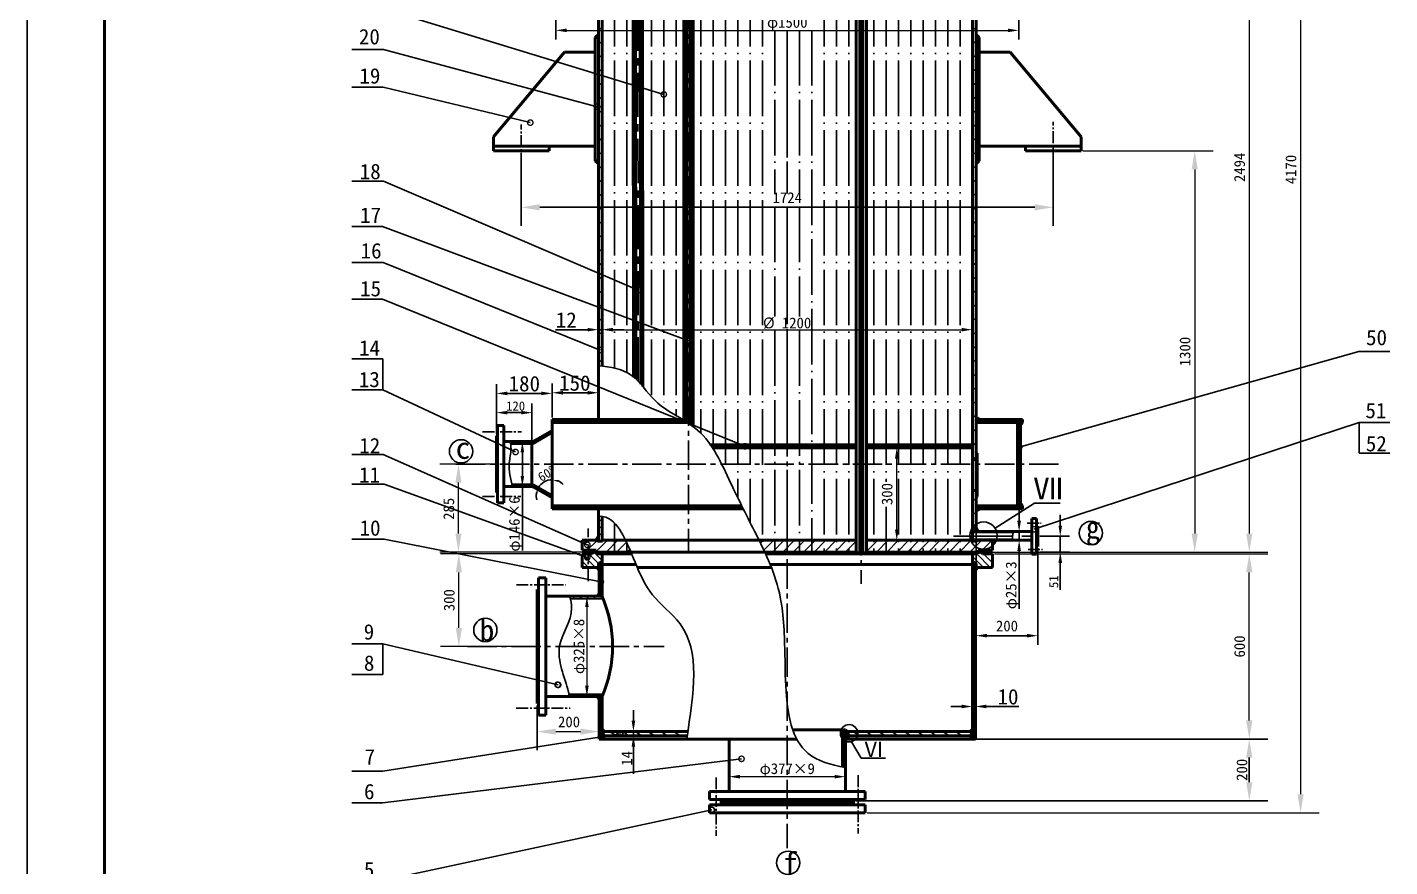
# Model space of a CAD drawing. Header units: millimetres. Extents: x 979 to 2168, y 348 to 1189.
# Drawn here: x 978.7 to 1420.2, y 667.6 to 939.7 of the extents above; entities that cross this region are included whole.
import ezdxf

# ---------------------------------------------------------------- set-up
doc = ezdxf.new("R2010")
doc.units = ezdxf.units.MM
doc.linetypes.add('ACAD_ISO04W100', pattern=[30, 24, -3, 0, -3])
doc.linetypes.add('CENTER2', pattern=[28.575, 19.05, -3.175, 3.175, -3.175])
for name, color, linetype in [('列管', 9, 'ACAD_ISO04W100'), ('剖面线', 4, 'Continuous'), ('引线', 6, 'Continuous'), ('标注线', 3, 'Continuous'), ('样条线', 6, 'Continuous'), ('点画线', 1, 'CENTER2')]:
    doc.layers.add(name, color=color, linetype=linetype)
for name, color, linetype, lineweight in [('实线', 4, 'Continuous', 35), ('焊接', 2, 'Continuous', 25), ('粗实线', 5, 'Continuous', 50), ('细实线', 7, 'Continuous', 25), ('螺栓', 7, 'Continuous', 30)]:
    doc.layers.add(name, color=color, linetype=linetype, lineweight=lineweight)
doc.styles.get("Standard").update_dxf_attribs({"font": 'SIMFANG.TTF', "height": 5})
doc.dimstyles.new('小尺寸标注', dxfattribs={"dimtxt": 3, "dimasz": 3.5, "dimexe": 3, "dimexo": 0.625, "dimtad": 1, "dimtxsty": 'Standard', "dimcen": 2.5, "dimadec": 0, "dimazin": 0, "dimtfac": 1, "dimtmove": 0, "dimatfit": 3, "dimfxl": 0, "dimarcsym": 0})
pattern_1 = [(45, (1057.5032, -260.4723), (-1.122532, 1.122532), [])]
pattern_2 = [(135, (1057.5032, -260.4723), (-1.122532, -1.122532), [])]
pattern_3 = [(135, (1057.5032, -260.4723), (-2.245064, -2.245064), [])]
pattern_4 = [(45, (1057.5032, -260.4723), (-1.3470384, 1.3470384), [])]
pattern_5 = [(45, (1057.5032, -260.4723), (-1.683798, 1.683798), [])]
pattern_6 = [(145, (996.5032, -258.954), (-1.365829, -1.950606), [])]
pattern_7 = [(135, (996.5032, -258.954), (-1.122532, -1.122532), [])]
pattern_8 = [(45, (996.5032, -258.954), (-1.683798, 1.683798), [])]
pattern_9 = [(45, (996.5032, -258.95406), (-0.112253202, 0.112253202), []), (135, (996.5032, -258.95406), (-0.112253202, -0.112253202), [])]

# ---------------------------------------------------------------- blocks, each defined once
blk = doc.blocks.new('_DotSmall')
at = {"color": 0, "linetype": 'ByBlock', "const_width": 0.5}
blk.add_lwpolyline([(-0.0625, 0, 1), (0.0625, 0, 1)], format="xyb", close=True, dxfattribs=at)
blk = doc.blocks.new('*D9')
at = {"layer": 'Defpoints', "color": 0}
for p in [(1163.8, 841.69), (1163.8, 829.97), (1165, 829.86)]:
    blk.add_point(p, dxfattribs=at)
at = {"layer": '标注线', "color": 0, "lineweight": -2}
for p, q in [((1163.8, 830.59), (1163.8, 844.69)), ((1165, 830.49), (1165, 844.69)), ((1160.3, 841.69), (1149.96, 841.69)), ((1165, 841.69), (1163.8, 841.69)), ((1168.5, 841.69), (1172, 841.69))]:
    blk.add_line(p, q, dxfattribs=at)
at = {"layer": '标注线', "color": 0}
for points in [[(1160.3, 842.28), (1160.3, 841.11), (1163.8, 841.69)], [(1168.5, 842.28), (1168.5, 841.11), (1165, 841.69)]]:
    blk.add_solid(points, dxfattribs=at)
at = {"layer": '标注线', "color": 0, "insert": (1153.38, 844.82), "char_height": 5, "attachment_point": 5}
blk.add_mtext('12', dxfattribs=at)
blk = doc.blocks.new('*D10')
at = {"layer": 'Defpoints', "color": 0}
for p in [(1286, 719.55), (1285, 709.02), (1286, 709.02)]:
    blk.add_point(p, dxfattribs=at)
at = {"layer": '标注线', "color": 0, "lineweight": -2}
for p, q in [((1285, 709.64), (1285, 722.55)), ((1286, 709.64), (1286, 722.55)), ((1281.5, 719.55), (1278, 719.55)), ((1285, 719.55), (1286, 719.55)), ((1289.5, 719.55), (1300.06, 719.55))]:
    blk.add_line(p, q, dxfattribs=at)
at = {"layer": '标注线', "color": 0}
for points in [[(1281.5, 720.14), (1281.5, 718.97), (1285, 719.55)], [(1289.5, 720.14), (1289.5, 718.97), (1286, 719.55)]]:
    blk.add_solid(points, dxfattribs=at)
at = {"layer": '标注线', "color": 0, "insert": (1296.53, 722.68), "char_height": 5, "attachment_point": 5}
blk.add_mtext('10', dxfattribs=at)
blk = doc.blocks.new('*D11')
at = {"layer": 'Defpoints', "color": 0}
for p in [(1163.8, 821.25), (1148.8, 812.62), (1163.8, 812.62)]:
    blk.add_point(p, dxfattribs=at)
at = {"layer": '标注线', "color": 0, "lineweight": -2}
for p, q in [((1148.8, 813.24), (1148.8, 824.25)), ((1152.3, 821.25), (1160.3, 821.25)), ((1163.8, 813.24), (1163.8, 824.25))]:
    blk.add_line(p, q, dxfattribs=at)
at = {"layer": '标注线', "color": 0}
for points in [[(1152.3, 821.83), (1152.3, 820.66), (1148.8, 821.25)], [(1160.3, 821.83), (1160.3, 820.66), (1163.8, 821.25)]]:
    blk.add_solid(points, dxfattribs=at)
at = {"layer": '标注线', "color": 0, "insert": (1156.17, 824.37), "char_height": 5, "attachment_point": 5}
blk.add_mtext('150', dxfattribs=at)
blk = doc.blocks.new('*D12')
at = {"layer": 'Defpoints', "color": 0}
for p in [(1148.8, 821.04), (1148.8, 812.62), (1130.8, 807.32)]:
    blk.add_point(p, dxfattribs=at)
at = {"layer": '标注线', "color": 0, "lineweight": -2}
for p, q in [((1130.8, 807.94), (1130.8, 824.04)), ((1148.8, 813.24), (1148.8, 824.04)), ((1134.3, 821.04), (1145.3, 821.04))]:
    blk.add_line(p, q, dxfattribs=at)
at = {"layer": '标注线', "color": 0}
for points in [[(1134.3, 821.62), (1134.3, 820.45), (1130.8, 821.04)], [(1145.3, 821.62), (1145.3, 820.45), (1148.8, 821.04)]]:
    blk.add_solid(points, dxfattribs=at)
at = {"layer": '标注线', "color": 0, "insert": (1139.8, 824.16), "char_height": 5, "attachment_point": 5}
blk.add_mtext('180', dxfattribs=at)

msp = doc.modelspace()

# ---------------------------------------------------------------- hatches: boundary and pattern name
at = {"layer": '剖面线', "ltscale": 0.2}
h = msp.add_hatch(dxfattribs=at)
h.set_pattern_fill('ANSI31', color=256, angle=90, style=0)
h.set_pattern_definition(pattern_3)
h.paths.add_polyline_path([(1165.004, 944.465), (1164.804, 944.465), (1164.403, 944.234), (1163.804, 942.715), (1163.804, 901.215), (1165.004, 901.215)])
h = msp.add_hatch(dxfattribs=at)
h.set_pattern_fill('ANSI31', color=256, angle=90, style=0)
h.set_pattern_definition(pattern_3)
h.paths.add_polyline_path([(1286.204, 942.715), (1285.605, 944.234), (1285.204, 944.465), (1285.004, 944.465), (1285.004, 901.215), (1286.204, 901.215)])
h = msp.add_hatch(dxfattribs=at)
h.set_pattern_fill('ANSI31', color=256, angle=90, style=0)
h.set_pattern_definition(pattern_3)
edge = h.paths.add_edge_path()
edge.add_line((1165.004, 901.215), (1163.804, 901.215))
edge.add_line((1163.804, 901.215), (1163.804, 829.968))
edge.add_spline(control_points=[(1163.804, 829.968), (1164.206, 829.937), (1164.607, 829.902), (1165.004, 829.863)], knot_values=[3.442559, 3.442559, 3.442559, 3.442559, 4.5834531, 4.5834531, 4.5834531, 4.5834531], degree=3, periodic=0)
edge.add_line((1165.004, 829.863), (1165.004, 901.215))
h = msp.add_hatch(dxfattribs=at)
h.set_pattern_fill('ANSI31', color=256, angle=90, style=0)
h.set_pattern_definition(pattern_3)
h.paths.add_polyline_path([(1286.204, 901.215), (1285.004, 901.215), (1285.004, 799.615), (1286.204, 799.615)])
h = msp.add_hatch(dxfattribs=at)
h.set_pattern_fill('ANSI31', color=256, scale=0.5, style=0)
h.set_pattern_definition(pattern_1)
h.paths.add_polyline_path([(1301.204, 812.615), (1287.438, 812.615), (1286.404, 811.815), (1286.404, 811.615), (1301.204, 811.615)])
h = msp.add_hatch(dxfattribs=at)
h.set_pattern_fill('ANSI31', color=256, scale=0.5, angle=90, style=0)
h.set_pattern_definition(pattern_2)
h.paths.add_polyline_path([(1300.604, 810.615), (1299.804, 811.415), (1299.604, 811.415), (1299.604, 798.115), (1300.604, 798.115)])
h.paths.add_polyline_path([(1299.604, 784.815), (1299.804, 784.815), (1300.604, 785.615), (1300.604, 798.115), (1299.604, 798.115)])
h = msp.add_hatch(dxfattribs=at)
h.set_pattern_fill('ANSI31', color=256, scale=0.5, angle=90, style=0)
h.set_pattern_definition(pattern_2)
edge = h.paths.add_edge_path()
edge.add_line((1142.06, 805.415), (1135.264, 805.415))
edge.add_spline(control_points=[(1135.264, 805.415), (1135.3, 805.216), (1135.334, 805.016), (1135.363, 804.815)], knot_values=[1.6412381, 1.6412381, 1.6412381, 1.6412381, 2.2474816, 2.2474816, 2.2474816, 2.2474816], degree=3, periodic=0)
edge.add_line((1135.363, 804.815), (1142.291, 804.815))
edge.add_line((1142.291, 804.815), (1142.291, 805.015))
edge.add_line((1142.291, 805.015), (1142.06, 805.415))
h = msp.add_hatch(dxfattribs=at)
h.set_pattern_fill('ANSI31', color=256, scale=0.75, style=0)
h.set_pattern_definition(pattern_5)
edge = h.paths.add_edge_path()
edge.add_line((1225.004, 803.415), (1225.004, 804.415))
edge.add_line((1225.004, 804.415), (1200.098, 804.415))
edge.add_spline(control_points=[(1200.098, 804.415), (1200.327, 804.087), (1200.55, 803.754), (1200.769, 803.415)], knot_values=[49.1773143, 49.1773143, 49.1773143, 49.1773143, 50.3858169, 50.3858169, 50.3858169, 50.3858169], degree=3, periodic=0)
edge.add_line((1200.769, 803.415), (1225.004, 803.415))
h.paths.add_polyline_path([(1247.304, 803.415), (1247.304, 804.415), (1225.004, 804.415), (1225.004, 803.415)])
h = msp.add_hatch(dxfattribs=at)
h.set_pattern_fill('ANSI31', color=256, scale=0.75, style=0)
h.set_pattern_definition(pattern_5)
h.paths.add_polyline_path([(1250.704, 804.415), (1250.704, 803.415), (1284.854, 803.415), (1284.854, 804.415)])
h = msp.add_hatch(dxfattribs=at)
h.set_pattern_fill('ANSI31', color=256, scale=0.5, angle=90, style=0)
h.set_pattern_definition(pattern_2)
edge = h.paths.add_edge_path()
edge.add_line((1142.291, 791.215), (1142.291, 791.415))
edge.add_line((1142.291, 791.415), (1135.879, 791.415))
edge.add_spline(control_points=[(1135.879, 791.415), (1135.934, 791.215), (1135.989, 791.015), (1136.045, 790.815)], knot_values=[15.7874824, 15.7874824, 15.7874824, 15.7874824, 16.3962603, 16.3962603, 16.3962603, 16.3962603], degree=3, periodic=0)
edge.add_line((1136.045, 790.815), (1142.06, 790.815))
edge.add_line((1142.06, 790.815), (1142.291, 791.215))
h = msp.add_hatch(dxfattribs=at)
h.set_pattern_fill('ANSI31', color=256, angle=90, style=0)
h.set_pattern_definition(pattern_3)
h.paths.add_polyline_path([(1286.204, 789.615), (1285.004, 789.615), (1285.004, 778.288), (1285.004, 776.465), (1285.204, 776.465), (1286.204, 777.465), (1286.204, 778.288)])
h = msp.add_hatch(dxfattribs=at)
h.set_pattern_fill('ANSI31', color=256, scale=0.5, style=0)
h.set_pattern_definition(pattern_1)
h.paths.add_polyline_path([(1301.204, 784.615), (1286.404, 784.615), (1286.404, 784.415), (1287.438, 783.615), (1301.204, 783.615)])
h = msp.add_hatch(dxfattribs=at)
h.set_pattern_fill('ANSI31', color=256, scale=0.5, angle=90, style=0)
h.set_pattern_definition(pattern_2)
edge = h.paths.add_edge_path()
edge.add_spline(control_points=[(1165.004, 781.193), (1164.612, 781.253), (1164.21, 781.289), (1163.804, 781.314)], knot_values=[2.3318373, 2.3318373, 2.3318373, 2.3318373, 3.5313875, 3.5313875, 3.5313875, 3.5313875], degree=3, periodic=0)
edge.add_line((1163.804, 781.314), (1163.804, 773.462))
edge.add_line((1163.804, 773.462), (1164.004, 773.115))
edge.add_line((1164.004, 773.115), (1165.004, 773.115))
edge.add_line((1165.004, 773.115), (1165.004, 781.193))
at = {"layer": '剖面线'}
h = msp.add_hatch(dxfattribs=at)
h.set_pattern_fill('ANSI31', color=256, scale=0.75, style=0)
h.set_pattern_definition(pattern_8)
edge = h.paths.add_edge_path()
edge.add_spline(control_points=[(1174.351, 769.615), (1173.818, 770.88), (1173.254, 772.151), (1172.624, 773.415)], knot_values=[14.6069551, 14.6069551, 14.6069551, 14.6069551, 18.6272049, 18.6272049, 18.6272049, 18.6272049], degree=3, periodic=0)
edge.add_line((1172.624, 773.415), (1165.154, 773.415))
edge.add_line((1165.154, 773.415), (1165.154, 773.115))
edge.add_line((1165.154, 773.115), (1163.504, 773.115))
edge.add_line((1163.504, 773.115), (1162.984, 773.415))
edge.add_line((1162.984, 773.415), (1158.504, 773.415))
edge.add_line((1158.504, 773.415), (1158.504, 770.215))
edge.add_line((1158.504, 770.215), (1163.104, 770.215))
edge.add_line((1163.104, 770.215), (1163.104, 769.615))
edge.add_line((1163.104, 769.615), (1174.351, 769.615))
h = msp.add_hatch(dxfattribs=at)
h.set_pattern_fill('ANSI31', color=256, scale=0.75, style=0)
h.set_pattern_definition(pattern_8)
h.paths.add_polyline_path([(1247.304, 769.615), (1247.304, 773.415), (1225.004, 773.415), (1225.004, 769.615)])
edge = h.paths.add_edge_path()
edge.add_line((1225.004, 769.615), (1225.004, 773.415))
edge.add_line((1225.004, 773.415), (1215.869, 773.415))
edge.add_spline(control_points=[(1215.869, 773.415), (1216.493, 772.156), (1217.107, 770.892), (1217.699, 769.615)], knot_values=[83.7425594, 83.7425594, 83.7425594, 83.7425594, 88.0208676, 88.0208676, 88.0208676, 88.0208676], degree=3, periodic=0)
edge.add_line((1217.699, 769.615), (1225.004, 769.615))
h = msp.add_hatch(dxfattribs=at)
h.set_pattern_fill('ANSI31', color=256, scale=0.75, style=0)
h.set_pattern_definition(pattern_8)
h.paths.add_polyline_path([(1250.704, 773.415), (1250.704, 769.615), (1286.904, 769.615), (1286.904, 770.215), (1291.504, 770.215), (1291.504, 773.415), (1287.024, 773.415), (1286.504, 773.115), (1284.854, 773.115), (1284.854, 773.415)])
h = msp.add_hatch(dxfattribs=at)
h.set_pattern_fill('ANSI31', color=256, scale=0.5, angle=90, style=0)
h.set_pattern_definition(pattern_7)
h.paths.add_polyline_path([(1161.654, 769.015), (1158.504, 769.015), (1158.504, 764.615), (1163.284, 764.615), (1163.804, 764.915), (1163.804, 765.915), (1165.004, 766.608), (1165.004, 769.015), (1163.104, 769.015), (1163.104, 769.615), (1162.254, 769.615)])
h = msp.add_hatch(dxfattribs=at)
h.set_pattern_fill('ANSI37', color=256, scale=0.05, style=0)
h.set_pattern_definition(pattern_9)
h.paths.add_polyline_path([(1165.004, 769.015), (1165.004, 769.615), (1163.104, 769.615), (1163.104, 769.015)])
h = msp.add_hatch(dxfattribs=at)
h.set_pattern_fill('ANSI31', color=256, scale=0.5, angle=90, style=0)
h.set_pattern_definition(pattern_7)
h.paths.add_polyline_path([(1291.504, 769.015), (1288.354, 769.015), (1287.754, 769.615), (1286.904, 769.615), (1286.904, 769.015), (1285.004, 769.015), (1285.004, 766.608), (1286.204, 765.915), (1286.204, 764.915), (1286.724, 764.615), (1291.504, 764.615)])
h = msp.add_hatch(dxfattribs=at)
h.set_pattern_fill('ANSI37', color=256, scale=0.05, style=0)
h.set_pattern_definition(pattern_9)
h.paths.add_polyline_path([(1286.904, 769.015), (1286.904, 769.615), (1285.004, 769.615), (1285.004, 769.015)])
at = {"layer": '剖面线', "ltscale": 0.2}
h = msp.add_hatch(dxfattribs=at)
h.set_pattern_fill('ANSI31', color=256, scale=0.6, style=0)
h.set_pattern_definition(pattern_4)
h.paths.add_polyline_path([(1165.004, 765.615), (1164.004, 765.615), (1164.004, 756.265), (1164.804, 755.465), (1165.004, 755.465)])
h = msp.add_hatch(dxfattribs=at)
h.set_pattern_fill('ANSI31', color=256, scale=0.6, style=0)
h.set_pattern_definition(pattern_4)
h.paths.add_polyline_path([(1286.004, 765.615), (1285.004, 765.615), (1285.004, 709.015), (1286.004, 709.015)])
h = msp.add_hatch(dxfattribs=at)
h.set_pattern_fill('ANSI31', color=256, scale=0.5, angle=90, style=0)
h.set_pattern_definition(pattern_2)
edge = h.paths.add_edge_path()
edge.add_line((1165.004, 755.265), (1154.449, 755.265))
edge.add_spline(control_points=[(1154.449, 755.265), (1154.531, 754.999), (1154.609, 754.732), (1154.681, 754.465)], knot_values=[2.0117276, 2.0117276, 2.0117276, 2.0117276, 2.8305293, 2.8305293, 2.8305293, 2.8305293], degree=3, periodic=0)
edge.add_line((1154.681, 754.465), (1165.342, 754.465))
edge.add_arc((1127.686, 739.015), 40.703, 22.3076, 23.53027)
h = msp.add_hatch(dxfattribs=at)
h.set_pattern_fill('ANSI31', color=256, scale=0.5, angle=90, style=0)
h.set_pattern_definition(pattern_2)
edge = h.paths.add_edge_path()
edge.add_line((1165.342, 723.565), (1154.24, 723.565))
edge.add_spline(control_points=[(1154.24, 723.565), (1154.297, 723.299), (1154.352, 723.032), (1154.404, 722.765)], knot_values=[34.7164215, 34.7164215, 34.7164215, 34.7164215, 35.5320115, 35.5320115, 35.5320115, 35.5320115], degree=3, periodic=0)
edge.add_line((1154.404, 722.765), (1165.004, 722.765))
edge.add_arc((1127.686, 739.015), 40.703, 336.46973, 337.6924)
h = msp.add_hatch(dxfattribs=at)
h.set_pattern_fill('ANSI31', color=256, scale=0.6, style=0)
h.set_pattern_definition(pattern_4)
h.paths.add_polyline_path([(1165.004, 722.565), (1164.804, 722.565), (1164.004, 721.765), (1164.004, 709.015), (1165.004, 709.015)])
at = {"layer": '剖面线'}
h = msp.add_hatch(dxfattribs=at)
h.set_pattern_fill('ANSI31', color=256, scale=0.75, angle=100, style=0)
h.set_pattern_definition(pattern_6)
edge = h.paths.add_edge_path()
edge.add_spline(control_points=[(1192.573, 710.015), (1192.643, 710.484), (1192.713, 710.951), (1192.783, 711.415)], knot_values=[80.1423818, 80.1423818, 80.1423818, 80.1423818, 81.2174319, 81.2174319, 81.2174319, 81.2174319], degree=3, periodic=0)
edge.add_line((1192.783, 711.415), (1165.754, 711.415))
edge.add_line((1165.754, 711.415), (1165.204, 710.865))
edge.add_line((1165.204, 710.865), (1165.204, 710.565))
edge.add_line((1165.204, 710.565), (1165.754, 710.015))
edge.add_line((1165.754, 710.015), (1192.573, 710.015))
at = {"layer": '剖面线', "ltscale": 0.2}
h = msp.add_hatch(dxfattribs=at)
h.set_pattern_fill('ANSI31', color=256, scale=0.5, style=0)
h.set_pattern_definition(pattern_1)
edge = h.paths.add_edge_path()
edge.add_line((1243.854, 712.015), (1242.954, 712.015))
edge.add_line((1242.954, 712.015), (1242.954, 701.976))
edge.add_line((1242.954, 701.976), (1242.954, 699.974))
edge.add_spline(control_points=[(1242.954, 699.974), (1243.252, 699.924), (1243.552, 699.876), (1243.854, 699.831)], knot_values=[168.1330853, 168.1330853, 168.1330853, 168.1330853, 169.0174771, 169.0174771, 169.0174771, 169.0174771], degree=3, periodic=0)
edge.add_line((1243.854, 699.831), (1243.854, 701.976))
edge.add_line((1243.854, 701.976), (1243.854, 712.015))
at = {"layer": '剖面线'}
h = msp.add_hatch(dxfattribs=at)
h.set_pattern_fill('ANSI31', color=256, scale=0.75, angle=100, style=0)
h.set_pattern_definition(pattern_6)
h.paths.add_polyline_path([(1284.804, 710.865), (1284.254, 711.415), (1244.054, 711.415), (1244.054, 711.215), (1245.254, 710.015), (1284.254, 710.015), (1284.804, 710.565)])
at = {"layer": '焊接'}
for points in [[(1163.804, 937.415), (1162.804, 936.415), (1163.804, 936.415)], [(1287.204, 936.415), (1286.204, 937.415), (1286.204, 936.415)], [(1163.804, 895.415), (1163.804, 896.415), (1162.804, 896.415)], [(1287.204, 896.415), (1286.204, 896.415), (1286.204, 895.415)], [(1142.291, 805.015), (1142.291, 804.815), (1142.491, 804.815), (1142.491, 805.015), (1142.79, 805.533), (1142.06, 805.415)], [(1142.491, 791.215), (1142.491, 791.415), (1142.291, 791.415), (1142.291, 791.215), (1142.06, 790.815), (1142.79, 790.698)], [(1286.804, 776.265), (1286.204, 777.465), (1285.204, 776.465), (1285.004, 776.465), (1285.004, 776.265)], [(1163.804, 774.835), (1162.984, 773.415), (1163.504, 773.115), (1164.004, 773.115), (1163.804, 773.462)], [(1292.154, 773.465), (1291.504, 773.465), (1291.504, 772.815)], [(1165.004, 755.265), (1165.004, 755.465), (1164.804, 755.465), (1164.004, 756.265), (1163.404, 755.265)], [(1164.804, 722.565), (1165.004, 722.565), (1165.004, 722.765), (1163.404, 722.765), (1164.004, 721.765)], [(1243.854, 709.415), (1245.254, 710.015), (1244.054, 711.215), (1244.054, 711.415), (1244.454, 711.415), (1243.854, 712.015)]]:
    msp.add_hatch(color=256, dxfattribs=at).paths.add_polyline_path(points)
h = msp.add_hatch(color=256, dxfattribs=at)
h.paths.add_polyline_path([(1300.604, 810.615), (1301.204, 811.615), (1299.604, 811.615), (1299.604, 811.415), (1299.804, 811.415)])
h.paths.add_polyline_path([(1286.204, 811.615), (1286.404, 811.615), (1286.404, 811.815), (1287.438, 812.615), (1286.204, 813.215)])
at = {"layer": '焊接', "ltscale": 0.2}
for points in [[(1286.204, 801.915), (1286.204, 801.615), (1286.504, 801.615)], [(1286.504, 787.615), (1286.204, 787.615), (1286.204, 787.315)]]:
    msp.add_hatch(color=256, dxfattribs=at).paths.add_polyline_path(points)
at = {"layer": '焊接'}
h = msp.add_hatch(color=256, dxfattribs=at)
h.paths.add_polyline_path([(1301.204, 784.615), (1300.604, 785.615), (1299.804, 784.815), (1299.604, 784.815), (1299.604, 784.615)])
h.paths.add_polyline_path([(1286.404, 784.415), (1286.404, 784.615), (1286.204, 784.615), (1286.204, 783.015), (1287.438, 783.615)])
h = msp.add_hatch(color=256, dxfattribs=at)
h.paths.add_polyline_path([(1165.004, 765.615), (1165.004, 766.608), (1163.804, 765.915), (1163.804, 765.615)])
h.paths.add_polyline_path([(1164.004, 763.615), (1164.004, 765.031), (1163.284, 764.615)])
h = msp.add_hatch(color=256, dxfattribs=at)
h.paths.add_polyline_path([(1285.004, 766.608), (1285.004, 765.615), (1286.204, 765.615), (1286.204, 765.915)])
h.paths.add_polyline_path([(1286.724, 764.615), (1286.004, 765.031), (1286.004, 763.615)])
h = msp.add_hatch(color=256, dxfattribs=at)
h.paths.add_polyline_path([(1165.004, 710.715), (1165.204, 710.715), (1165.204, 710.865), (1165.754, 711.415), (1165.004, 712.181)])
h.paths.add_polyline_path([(1165.004, 709.265), (1165.754, 710.015), (1165.204, 710.565), (1165.204, 710.715), (1165.004, 710.715)])
h = msp.add_hatch(color=256, dxfattribs=at)
h.paths.add_polyline_path([(1285.004, 712.181), (1284.254, 711.415), (1284.804, 710.865), (1284.804, 710.715), (1285.004, 710.715)])
h.paths.add_polyline_path([(1285.004, 710.715), (1284.804, 710.715), (1284.804, 710.565), (1284.254, 710.015), (1285.004, 709.265)])

# ---------------------------------------------------------------- linework, layer by layer
at = {"layer": '列管', "ltscale": 0.75}
for p, q in [((1169.004, 1019.315), (1169.004, 829.245)), ((1173.004, 1019.315), (1173.004, 827.83)), ((1181.004, 1019.315), (1181.004, 819.943)), ((1185.004, 1019.315), (1185.004, 816.378)), ((1189.004, 1019.315), (1189.004, 813.804)), ((1197.004, 1019.315), (1197.004, 808.146)), ((1201.004, 1019.315), (1201.004, 803.048)), ((1205.004, 1019.315), (1205.004, 795.517)), ((1209.004, 1019.315), (1209.004, 787.124)), ((1213.004, 1019.315), (1213.004, 779.124)), ((1217.004, 1019.315), (1217.004, 771.089)), ((1237.004, 1019.315), (1237.004, 769.315)), ((1241.004, 1019.315), (1241.004, 769.315)), ((1245.004, 1019.315), (1245.004, 769.315)), ((1253.004, 1019.315), (1253.004, 769.315)), ((1257.004, 1019.315), (1257.004, 792.398)), ((1261.004, 1019.315), (1261.004, 769.315)), ((1265.004, 1019.315), (1265.004, 769.315)), ((1269.004, 1019.315), (1269.004, 769.315)), ((1273.004, 1019.315), (1273.004, 769.315)), ((1277.004, 1019.315), (1277.004, 769.315)), ((1281.004, 1019.315), (1281.004, 769.315)), ((1221.004, 938.803), (1221.004, 885.791)), ((1225.004, 938.803), (1225.004, 885.791)), ((1229.004, 938.803), (1229.004, 885.791)), ((1233.004, 938.803), (1233.004, 769.315)), ((1221.004, 881.556), (1221.004, 845.943)), ((1225.004, 881.556), (1225.004, 845.943)), ((1229.004, 881.556), (1229.004, 845.943)), ((1221.004, 841.439), (1221.004, 769.315)), ((1225.004, 841.439), (1225.004, 769.315)), ((1229.004, 841.439), (1229.004, 769.315)), ((1257.004, 784.231), (1257.004, 769.315)), ((1169.004, 779.026), (1169.004, 769.315)), ((1173.004, 772.635), (1173.004, 769.315))]:
    msp.add_line(p, q, dxfattribs=at)
at = {"layer": '实线', "lineweight": 50}
for p, q in [((1175.225, 826.35), (1175.045, 984.215)), ((1178.225, 823.24), (1178.042, 984.215))]:
    msp.add_line(p, q, dxfattribs=at)
at = {"layer": '引线', "ltscale": 0.2}
for p, q in [((1184.998, 917.956), (1094.223, 945.712)), ((1094.153, 932.533), (1083.916, 932.533)), ((1163.404, 913.934), (1094.153, 932.533)), ((1094.013, 920.329), (1083.916, 920.329)), ((1141.737, 908.809), (1094.013, 920.329)), ((1094.138, 889.794), (1083.916, 889.794)), ((1176.731, 854.515), (1094.138, 889.794)), ((1093.899, 875.109), (1083.916, 875.109)), ((1192.997, 838.095), (1093.899, 875.109)), ((1094.045, 863.476), (1083.916, 863.476)), ((1164.43, 835.086), (1094.045, 863.476)), ((1093.842, 851.62), (1083.916, 851.62)), ((1211.308, 803.899), (1093.842, 851.62)), ((1300.198, 803.657), (1410.204, 834.639)), ((1410.204, 834.639), (1420.232, 834.639)), ((1093.911, 832.201), (1083.916, 832.201)), ((1093.911, 832.201), (1093.911, 822.201)), ((1093.911, 822.201), (1083.916, 822.201)), ((1136.963, 802.05), (1093.911, 822.201)), ((1305.039, 777.013), (1410.275, 811.635)), ((1410.275, 811.635), (1410.275, 801.635)), ((1410.275, 811.635), (1420.232, 811.635)), ((1094.073, 801.25), (1083.916, 801.25)), ((1160.218, 771.95), (1094.073, 801.25)), ((1410.275, 801.635), (1420.232, 801.635)), ((1094.415, 791.647), (1083.916, 791.647)), ((1160.196, 767.885), (1094.415, 791.647)), ((1292.329, 777.376), (1305.141, 785.449)), ((1305.141, 785.449), (1313.488, 785.449)), ((1094.359, 773.752), (1083.916, 773.752)), ((1164.592, 759.988), (1094.359, 773.752)), ((1093.916, 739.887), (1083.916, 739.887)), ((1093.916, 729.887), (1093.916, 739.887)), ((1150.783, 726.559), (1093.916, 739.887)), ((1093.916, 729.887), (1083.916, 729.887)), ((1170.931, 710.671), (1093.916, 698.614)), ((1245.799, 708.151), (1248.96, 702.852)), ((1210.171, 702.593), (1093.916, 688.324)), ((1248.96, 702.852), (1256.867, 702.852)), ((1093.916, 698.614), (1083.916, 698.614)), ((1093.916, 688.324), (1083.916, 688.324)), ((1200.588, 686.056), (1093.916, 663.096))]:
    msp.add_line(p, q, dxfattribs=at)
at = {"layer": '引线', "color": 2, "ltscale": 0.2}
for centre, radius in [((1288.626, 774.944), 4.43), ((1245.044, 710.867), 2.819)]:
    msp.add_circle(centre, radius, dxfattribs=at)
at = {"layer": '标注线', "lineweight": 20, "ltscale": 0.2}
for p, q in [((1391.34, 1096.115), (1391.34, 691.115)), ((1374.718, 1013.015), (1374.718, 775.615)), ((1153.504, 938.708), (1296.504, 938.708)), ((1320.829, 899.615), (1363.029, 899.615)), ((1357.029, 893.615), (1357.029, 775.615)), ((1168.504, 841.694), (1281.504, 841.694)), ((1251.329, 803.415), (1263.492, 803.415)), ((1260.492, 776.915), (1260.492, 799.915)), ((1130.179, 798.115), (1112.462, 798.115)), ((1118.462, 775.615), (1118.462, 792.115)), ((1251.329, 773.415), (1263.492, 773.415)), ((1162.479, 769.615), (1112.462, 769.615)), ((1157.879, 769.015), (1112.596, 769.015)), ((1287.529, 769.615), (1380.718, 769.615)), ((1287.529, 769.615), (1363.029, 769.615)), ((1292.129, 769.015), (1380.718, 769.015)), ((1118.596, 745.015), (1118.596, 763.015)), ((1374.718, 715.015), (1374.718, 763.015)), ((1160.083, 751.765), (1160.083, 726.265)), ((1143.379, 739.015), (1112.596, 739.015)), ((1150.004, 711.414), (1158.004, 711.414)), ((1286.629, 709.015), (1380.718, 709.015)), ((1240.354, 696.804), (1209.654, 696.804)), ((1250.879, 685.115), (1397.34, 685.115))]:
    msp.add_line(p, q, dxfattribs=at)
at = {"layer": '标注线', "ltscale": 0.2}
for p, q in [((1150.004, 954.39), (1150.004, 935.708)), ((1300.004, 954.39), (1300.004, 935.708)), ((1138.804, 898.99), (1138.804, 875.362)), ((1311.204, 900.59), (1311.204, 875.362)), ((1144.804, 881.362), (1305.204, 881.362)), ((1165.004, 842.319), (1165.004, 844.694)), ((1285.004, 842.319), (1285.004, 844.694)), ((1130.804, 807.94), (1130.804, 817.802)), ((1142.291, 805.44), (1142.291, 817.802)), ((1134.304, 814.802), (1138.791, 814.802)), ((1135.889, 805.415), (1142.173, 805.415)), ((1139.173, 801.915), (1139.173, 794.315)), ((1136.67, 790.815), (1142.173, 790.815)), ((1139.173, 790.815), (1139.173, 770.065)), ((1300.134, 779.765), (1300.134, 783.265)), ((1313.475, 778.215), (1313.475, 781.715)), ((1286.204, 776.84), (1286.204, 739.509)), ((1298.759, 776.265), (1303.134, 776.265)), ((1298.839, 773.465), (1303.134, 773.465)), ((1300.134, 776.265), (1300.134, 773.465)), ((1306.829, 774.715), (1316.475, 774.715)), ((1313.475, 774.715), (1313.475, 769.615)), ((1300.134, 769.965), (1300.134, 751.215)), ((1306.204, 770.84), (1306.204, 739.509)), ((1306.829, 769.615), (1316.475, 769.615)), ((1313.475, 766.115), (1313.475, 757.365)), ((1155.074, 755.265), (1163.083, 755.265)), ((1302.704, 742.509), (1289.704, 742.509)), ((1144.004, 719.89), (1144.004, 705.414)), ((1155.029, 722.765), (1163.083, 722.765)), ((1164.004, 709.64), (1164.004, 717.414)), ((1175.152, 714.915), (1175.152, 718.415)), ((1166.379, 711.415), (1178.152, 711.415)), ((1175.152, 711.415), (1175.152, 710.015)), ((1166.379, 710.015), (1178.152, 710.015)), ((1175.152, 706.515), (1175.152, 697.765)), ((1206.154, 708.39), (1206.154, 693.804)), ((1244.479, 709.015), (1380.718, 709.015)), ((1374.718, 695.015), (1374.718, 703.015)), ((1243.854, 699.206), (1243.854, 693.804)), ((1247.079, 689.015), (1380.718, 689.015))]:
    msp.add_line(p, q, dxfattribs=at)
for start, end in [(90, 150), (45.00125, 67.50062), (172.49938, 194.99875)]:
    msp.add_arc((1148.804, 787.917), 5.126, start, end, dxfattribs=at)
for points in [[(1153.504, 939.291), (1153.504, 938.124), (1150.004, 938.708)], [(1296.504, 939.291), (1296.504, 938.124), (1300.004, 938.708)], [(1356.029, 893.615), (1358.029, 893.615), (1357.029, 899.615)], [(1144.804, 882.362), (1144.804, 880.362), (1138.804, 881.362)], [(1305.204, 882.362), (1305.204, 880.362), (1311.204, 881.362)], [(1168.504, 842.277), (1168.504, 841.111), (1165.004, 841.694)], [(1281.504, 842.277), (1281.504, 841.111), (1285.004, 841.694)], [(1134.304, 815.385), (1134.304, 814.219), (1130.804, 814.802)], [(1138.791, 815.385), (1138.791, 814.219), (1142.291, 814.802)], [(1138.59, 801.915), (1139.756, 801.915), (1139.173, 805.415)], [(1259.908, 799.915), (1261.075, 799.915), (1260.492, 803.415)], [(1117.462, 792.115), (1119.462, 792.115), (1118.462, 798.115)], [(1138.59, 794.315), (1139.756, 794.315), (1139.173, 790.815)], [(1143.406, 788.693), (1144.038, 788.479), (1144.365, 790.48)], [(1150.701, 792.325), (1150.831, 792.979), (1148.804, 793.043)], [(1299.55, 779.765), (1300.717, 779.765), (1300.134, 776.265)], [(1312.892, 778.215), (1314.058, 778.215), (1313.475, 774.715)], [(1117.462, 775.615), (1119.462, 775.615), (1118.462, 769.615)], [(1259.908, 776.915), (1261.075, 776.915), (1260.492, 773.415)], [(1299.55, 769.965), (1300.717, 769.965), (1300.134, 773.465)], [(1356.029, 775.615), (1358.029, 775.615), (1357.029, 769.615)], [(1373.718, 775.615), (1375.718, 775.615), (1374.718, 769.615)], [(1117.596, 763.015), (1119.596, 763.015), (1118.596, 769.015)], [(1312.892, 766.115), (1314.058, 766.115), (1313.475, 769.615)], [(1373.718, 763.015), (1375.718, 763.015), (1374.718, 769.015)], [(1159.5, 751.765), (1160.666, 751.765), (1160.083, 755.265)], [(1117.596, 745.015), (1119.596, 745.015), (1118.596, 739.015)], [(1289.704, 743.092), (1289.704, 741.925), (1286.204, 742.509)], [(1302.704, 743.092), (1302.704, 741.925), (1306.204, 742.509)], [(1159.5, 726.265), (1160.666, 726.265), (1160.083, 722.765)], [(1150.004, 712.414), (1150.004, 710.414), (1144.004, 711.414)], [(1158.004, 712.414), (1158.004, 710.414), (1164.004, 711.414)], [(1174.569, 714.915), (1175.736, 714.915), (1175.152, 711.415)], [(1373.718, 715.015), (1375.718, 715.015), (1374.718, 709.015)], [(1174.569, 706.515), (1175.736, 706.515), (1175.152, 710.015)], [(1373.718, 703.015), (1375.718, 703.015), (1374.718, 709.015)], [(1209.654, 697.387), (1209.654, 696.221), (1206.154, 696.804)], [(1240.354, 697.387), (1240.354, 696.221), (1243.854, 696.804)], [(1373.718, 695.015), (1375.718, 695.015), (1374.718, 689.015)], [(1390.34, 691.115), (1392.34, 691.115), (1391.34, 685.115)]]:
    msp.add_solid(points, dxfattribs=at)
at = {"layer": '样条线', "lineweight": 50}
for p, q in [((1191.504, 1019.315), (1191.504, 812.293)), ((1194.504, 1019.315), (1194.504, 810.285))]:
    msp.add_line(p, q, dxfattribs=at)
at = {"layer": '样条线'}
for points, knots in [([(1163.804, 829.968), (1167.744, 829.663), (1175.33, 828.377), (1182.525, 816.107), (1198.578, 810.219), (1206.298, 792.212), (1215.442, 774.446), (1228.596, 747.395), (1219.405, 706.555), (1239.015, 700.557), (1243.854, 699.831)], [3.442559, 3.442559, 3.442559, 3.442559, 14.6170883, 26.0938047, 42.8712847, 62.8520134, 81.498563, 103.3884531, 154.8671183, 169.0174771, 169.0174771, 169.0174771, 169.0174771]), ([(1135.264, 805.415), (1135.407, 804.629), (1135.696, 802.327), (1134.34, 797.437), (1135.33, 793.371), (1136.045, 790.815)], [1.6412381, 1.6412381, 1.6412381, 1.6412381, 4.026133, 8.6166072, 16.3962603, 16.3962603, 16.3962603, 16.3962603]), ([(1163.804, 781.314), (1164.636, 781.264), (1168.095, 780.84), (1174.931, 771.049), (1177.677, 757.062), (1197.779, 742.426), (1194.697, 724.183), (1192.422, 709.015)], [2.3318373, 2.3318373, 2.3318373, 2.3318373, 4.7887577, 12.762643, 34.269173, 47.3832717, 81.9799391, 81.9799391, 81.9799391, 81.9799391]), ([(1298.134, 776.265), (1298.156, 776.011), (1298.169, 775.31), (1297.858, 774.346), (1298.106, 773.696), (1298.214, 773.465)], [0.8217705, 0.8217705, 0.8217705, 0.8217705, 1.5871396, 2.9264553, 3.6730576, 3.6730576, 3.6730576, 3.6730576]), ([(1154.449, 755.265), (1154.85, 753.964), (1156.105, 748.521), (1148.216, 738.591), (1153.157, 728.734), (1154.309, 723.252), (1154.404, 722.765)], [2.0117276, 2.0117276, 2.0117276, 2.0117276, 6.0057613, 18.7711435, 34.044379, 35.5320115, 35.5320115, 35.5320115, 35.5320115])]:
    msp.add_open_spline(points, degree=3, knots=knots, dxfattribs=at)
at = {"layer": '点画线', "ltscale": 0.5}
for p, q in [((1193.004, 1105.777), (1193.004, 769.315)), ((1249.004, 1106.655), (1249.004, 759.325)), ((1225.004, 938.803), (1225.004, 885.791)), ((1225.004, 881.556), (1225.004, 673.658)), ((1117.628, 798.115), (1313.299, 798.115)), ((1121.343, 739.015), (1185.119, 739.015))]:
    msp.add_line(p, q, dxfattribs=at)
at = {"layer": '点画线', "ltscale": 0.75}
msp.add_line((1176.727, 824.93), (1176.538, 989.774), dxfattribs=at)
at = {"layer": '点画线', "ltscale": 0.2}
for p, q in [((1138.804, 889.461), (1138.804, 908.188)), ((1311.204, 890.768), (1311.204, 909.059)), ((1126.287, 808.615), (1138.88, 808.615)), ((1126.287, 787.615), (1138.633, 787.615)), ((1137.287, 759.015), (1153.231, 759.015)), ((1137.202, 719.015), (1154.621, 719.015)), ((1202.004, 696.569), (1202.004, 677.597)), ((1248.004, 697.262), (1248.004, 678.428))]:
    msp.add_line(p, q, dxfattribs=at)
at = {"layer": '点画线', "ltscale": 0.25}
msp.add_line((1160.504, 760.179), (1160.504, 777.209), dxfattribs=at)
at = {"layer": '点画线', "ltscale": 0.15}
for p, q in [((1302.793, 778.965), (1307.311, 778.965)), ((1303.056, 770.465), (1307.693, 770.465))]:
    msp.add_line(p, q, dxfattribs=at)
at = {"layer": '点画线'}
msp.add_line((1278.828, 774.715), (1312.104, 774.715), dxfattribs=at)
at = {"layer": '焊接', "lineweight": 50}
for p, q in [((1247.304, 1019.315), (1247.304, 769.315)), ((1250.704, 1019.315), (1250.704, 769.315)), ((1247.304, 769.315), (1250.704, 769.315))]:
    msp.add_line(p, q, dxfattribs=at)
at = {"layer": '焊接', "ltscale": 0.2}
for centre in [(1119.31, 802.259), (1323.388, 775.785), (1127.171, 744.353), (1225.283, 668.892)]:
    msp.add_circle(centre, 3.778, dxfattribs=at)
at = {"layer": '粗实线', "lineweight": 50}
msp.add_line((1003.735, 358.465), (1003.735, 1179.465), dxfattribs=at)
at = {"layer": '粗实线'}
for p, q in [((1165.004, 946.015), (1165.004, 829.863)), ((1285.004, 946.015), (1285.004, 778.288)), ((1163.804, 942.715), (1163.804, 812.615)), ((1286.204, 942.715), (1286.204, 778.288)), ((1162.804, 936.415), (1163.804, 937.415)), ((1162.804, 936.415), (1162.804, 896.415)), ((1162.804, 936.415), (1163.804, 936.415)), ((1287.204, 936.415), (1286.204, 937.415)), ((1286.204, 936.415), (1287.204, 936.415)), ((1287.204, 936.415), (1287.204, 896.415)), ((1152.804, 931.615), (1129.804, 904.215)), ((1152.804, 931.615), (1162.804, 931.615)), ((1287.204, 931.615), (1297.204, 931.615)), ((1297.204, 931.615), (1320.204, 904.215)), ((1129.804, 904.215), (1129.804, 899.615)), ((1129.804, 901.215), (1162.804, 901.215)), ((1147.804, 901.215), (1147.804, 899.615)), ((1287.204, 901.215), (1320.204, 901.215)), ((1302.204, 901.215), (1302.204, 899.615)), ((1320.204, 904.215), (1320.204, 899.615)), ((1129.804, 899.615), (1147.804, 899.615)), ((1162.804, 896.415), (1163.804, 895.415)), ((1162.804, 896.415), (1163.804, 896.415)), ((1287.204, 896.415), (1286.204, 895.415)), ((1286.204, 896.415), (1287.204, 896.415)), ((1302.204, 899.615), (1320.204, 899.615)), ((1148.804, 811.615), (1148.804, 812.615)), ((1148.804, 812.615), (1162.57, 812.615)), ((1162.57, 812.615), (1190.978, 812.615)), ((1287.438, 812.615), (1286.204, 813.215)), ((1286.404, 811.815), (1287.438, 812.615)), ((1287.438, 812.615), (1301.204, 812.615)), ((1301.204, 811.615), (1301.204, 812.615)), ((1131.104, 810.615), (1133.204, 810.615)), ((1131.104, 785.615), (1131.104, 810.615)), ((1133.204, 785.615), (1133.204, 810.615)), ((1148.804, 808.314), (1142.744, 804.815)), ((1148.804, 809.007), (1142.79, 805.533)), ((1148.804, 811.615), (1148.804, 784.615)), ((1148.804, 811.615), (1163.804, 811.615)), ((1163.804, 811.615), (1192.576, 811.615)), ((1286.204, 811.615), (1301.204, 811.615)), ((1286.404, 811.815), (1286.404, 811.615)), ((1299.604, 784.615), (1299.604, 811.615)), ((1299.804, 811.415), (1299.604, 811.415)), ((1299.804, 811.415), (1300.604, 810.615)), ((1300.604, 810.615), (1301.204, 811.615)), ((1300.604, 785.615), (1300.604, 810.615)), ((1130.804, 807.315), (1131.104, 807.315)), ((1130.804, 788.915), (1130.804, 807.315)), ((1142.06, 805.415), (1133.204, 805.415)), ((1142.744, 804.815), (1135.363, 804.815)), ((1142.06, 805.415), (1142.79, 805.533)), ((1142.291, 805.015), (1142.06, 805.415)), ((1142.291, 805.015), (1142.291, 804.815)), ((1142.291, 804.815), (1142.291, 791.415)), ((1142.491, 805.015), (1142.79, 805.533)), ((1142.491, 804.815), (1142.491, 805.015)), ((1200.098, 804.415), (1247.304, 804.415)), ((1250.704, 804.415), (1284.854, 804.415)), ((1200.769, 803.415), (1247.304, 803.415)), ((1250.704, 803.415), (1284.854, 803.415)), ((1285.004, 799.615), (1286.204, 799.615)), ((1286.204, 801.615), (1286.504, 801.615)), ((1286.504, 801.615), (1286.504, 787.615)), ((1142.06, 790.815), (1133.204, 790.815)), ((1142.744, 791.415), (1135.879, 791.415)), ((1142.291, 791.215), (1142.06, 790.815)), ((1142.06, 790.815), (1142.79, 790.698)), ((1142.291, 791.215), (1142.291, 791.415)), ((1142.291, 791.215), (1142.291, 791.415)), ((1142.491, 791.415), (1142.491, 791.215)), ((1142.491, 791.215), (1142.79, 790.698)), ((1148.804, 787.917), (1142.744, 791.415)), ((1148.804, 787.224), (1142.79, 790.698)), ((1130.804, 788.915), (1131.104, 788.915)), ((1285.004, 789.615), (1286.204, 789.615)), ((1286.204, 787.615), (1286.504, 787.615)), ((1131.104, 785.615), (1133.204, 785.615)), ((1148.804, 783.615), (1148.804, 784.615)), ((1148.804, 784.615), (1163.804, 784.615)), ((1148.804, 783.615), (1162.57, 783.615)), ((1162.57, 783.615), (1210.744, 783.615)), ((1163.804, 784.615), (1210.245, 784.615)), ((1163.804, 783.615), (1163.804, 773.462)), ((1286.204, 784.615), (1301.204, 784.615)), ((1287.438, 783.615), (1286.204, 783.015)), ((1286.404, 784.415), (1286.404, 784.615)), ((1286.404, 784.415), (1287.438, 783.615)), ((1287.438, 783.615), (1301.204, 783.615)), ((1299.604, 784.815), (1299.804, 784.815)), ((1299.804, 784.815), (1300.604, 785.615)), ((1300.604, 785.615), (1301.204, 784.615)), ((1301.204, 783.615), (1301.204, 784.615)), ((1165.004, 781.193), (1165.004, 773.115)), ((1285.004, 778.288), (1285.004, 775.965)), ((1285.204, 776.465), (1286.204, 777.465)), ((1286.204, 778.288), (1286.204, 777.465)), ((1286.204, 777.465), (1286.804, 776.265)), ((1304.204, 780.465), (1305.804, 780.465)), ((1304.204, 780.465), (1304.204, 768.965)), ((1305.804, 780.465), (1305.804, 768.965)), ((1305.804, 777.965), (1306.204, 777.965)), ((1306.204, 777.965), (1306.204, 771.465)), ((1158.504, 770.215), (1158.504, 773.415)), ((1158.504, 773.415), (1162.984, 773.415)), ((1162.984, 773.415), (1163.804, 774.835)), ((1163.504, 773.115), (1162.984, 773.415)), ((1163.504, 773.115), (1165.154, 773.115)), ((1164.004, 773.115), (1163.804, 773.462)), ((1165.154, 773.115), (1165.154, 773.415)), ((1165.154, 773.415), (1172.624, 773.415)), ((1172.624, 773.415), (1215.869, 773.415)), ((1215.869, 773.415), (1247.304, 773.415)), ((1250.704, 773.415), (1283.414, 773.415)), ((1283.414, 773.415), (1284.854, 773.415)), ((1284.854, 773.115), (1284.854, 773.415)), ((1284.854, 773.115), (1286.504, 773.115)), ((1285.004, 776.465), (1285.204, 776.465)), ((1285.004, 776.339), (1285.004, 773.465)), ((1285.004, 776.265), (1293.087, 776.265)), ((1285.004, 773.465), (1293.087, 773.465)), ((1286.504, 773.115), (1287.024, 773.415)), ((1286.504, 773.115), (1287.024, 773.415)), ((1287.024, 773.415), (1291.504, 773.415)), ((1291.504, 771.707), (1291.504, 773.465)), ((1292.154, 773.465), (1291.504, 772.815)), ((1293.087, 776.265), (1304.204, 776.265)), ((1293.087, 773.465), (1304.204, 773.465)), ((1158.504, 770.215), (1163.104, 770.215)), ((1158.504, 764.615), (1158.504, 769.015)), ((1161.654, 769.015), (1158.504, 769.015)), ((1158.504, 769.015), (1161.654, 769.015)), ((1161.654, 769.015), (1162.254, 769.615)), ((1162.254, 769.615), (1163.104, 769.615)), ((1163.104, 769.015), (1163.104, 770.215)), ((1163.104, 769.615), (1174.351, 769.615)), ((1163.104, 769.015), (1174.602, 769.015)), ((1165.004, 769.615), (1165.004, 755.265)), ((1165.004, 769.615), (1165.004, 755.265)), ((1174.351, 769.615), (1217.699, 769.615)), ((1217.699, 769.615), (1247.304, 769.615)), ((1217.976, 769.015), (1286.904, 769.015)), ((1250.704, 769.615), (1287.754, 769.615)), ((1285.004, 769.615), (1285.004, 709.015)), ((1286.904, 769.015), (1286.904, 770.215)), ((1286.904, 770.215), (1291.504, 770.215)), ((1288.354, 769.015), (1287.754, 769.615)), ((1288.354, 769.015), (1291.504, 769.015)), ((1291.504, 770.215), (1291.504, 771.707)), ((1291.504, 764.615), (1291.504, 769.015)), ((1304.204, 768.965), (1305.804, 768.965)), ((1305.804, 771.465), (1306.204, 771.465)), ((1163.284, 764.615), (1158.504, 764.615)), ((1164.004, 765.031), (1163.284, 764.615)), ((1163.284, 764.615), (1164.004, 763.615)), ((1163.804, 765.915), (1165.004, 766.608)), ((1163.804, 765.915), (1163.804, 764.915)), ((1163.804, 765.915), (1163.804, 764.915)), ((1163.804, 765.615), (1175.99, 765.615)), ((1164.004, 765.615), (1164.004, 756.265)), ((1176.404, 764.615), (1219.855, 764.615)), ((1219.453, 765.615), (1286.204, 765.615)), ((1286.204, 765.915), (1285.004, 766.608)), ((1286.004, 765.615), (1286.004, 709.015)), ((1286.004, 765.031), (1286.724, 764.615)), ((1286.724, 764.615), (1286.004, 763.615)), ((1286.204, 765.915), (1286.204, 764.915)), ((1286.724, 764.615), (1291.504, 764.615)), ((1144.404, 761.265), (1146.804, 761.265)), ((1144.404, 761.265), (1144.404, 716.765)), ((1146.804, 761.265), (1146.804, 716.765)), ((1144.004, 757.515), (1144.404, 757.515)), ((1144.004, 757.515), (1144.004, 720.515)), ((1146.804, 755.265), (1165.004, 755.265)), ((1164.004, 756.265), (1163.404, 755.265)), ((1164.804, 755.465), (1164.004, 756.265)), ((1164.804, 755.465), (1165.004, 755.465)), ((1144.004, 720.515), (1144.404, 720.515)), ((1146.804, 722.765), (1165.004, 722.765)), ((1164.004, 721.765), (1163.404, 722.765)), ((1164.804, 722.565), (1164.004, 721.765)), ((1164.004, 721.765), (1164.004, 709.015)), ((1164.804, 722.565), (1165.004, 722.565)), ((1165.004, 722.765), (1165.004, 709.015)), ((1165.004, 722.765), (1165.004, 709.015)), ((1144.404, 716.765), (1146.804, 716.765)), ((1165.754, 711.415), (1165.004, 712.181)), ((1165.204, 710.865), (1165.754, 711.415)), ((1165.204, 710.565), (1165.204, 710.865)), ((1165.754, 711.415), (1192.783, 711.415)), ((1226.73, 712.015), (1236.081, 712.015)), ((1236.081, 712.015), (1243.854, 712.015)), ((1242.954, 712.015), (1242.954, 701.976)), ((1243.854, 712.015), (1244.454, 711.415)), ((1243.854, 712.015), (1243.854, 701.976)), ((1244.054, 711.215), (1244.054, 711.415)), ((1244.054, 711.415), (1249.239, 711.415)), ((1244.054, 711.215), (1245.254, 710.015)), ((1249.239, 711.415), (1284.254, 711.415)), ((1284.254, 711.415), (1285.004, 712.181)), ((1284.804, 710.865), (1284.254, 711.415)), ((1284.804, 710.565), (1284.804, 710.865)), ((1164.004, 709.015), (1228.012, 709.015)), ((1165.754, 710.015), (1165.004, 709.265)), ((1165.204, 710.565), (1165.754, 710.015)), ((1165.754, 710.015), (1192.573, 710.015)), ((1206.154, 709.015), (1206.154, 692.015)), ((1245.254, 710.015), (1243.854, 709.415)), ((1243.854, 709.015), (1249.239, 709.015)), ((1245.254, 710.015), (1249.239, 710.015)), ((1249.239, 710.015), (1284.254, 710.015)), ((1249.239, 709.015), (1286.004, 709.015)), ((1284.804, 710.565), (1284.254, 710.015)), ((1284.254, 710.015), (1285.004, 709.265)), ((1242.954, 701.976), (1242.954, 699.974)), ((1243.854, 701.976), (1243.854, 692.015)), ((1199.754, 692.015), (1199.754, 689.415)), ((1199.754, 692.015), (1250.254, 692.015)), ((1199.754, 689.415), (1250.254, 689.415)), ((1203.554, 689.415), (1203.554, 687.715)), ((1203.554, 689.015), (1246.454, 689.015)), ((1246.454, 689.415), (1246.454, 687.715)), ((1250.254, 692.015), (1250.254, 689.415)), ((1199.754, 687.715), (1199.754, 685.115)), ((1199.754, 687.715), (1250.254, 687.715)), ((1199.754, 685.115), (1250.254, 685.115)), ((1203.554, 688.715), (1246.454, 688.715)), ((1203.554, 688.415), (1246.454, 688.415)), ((1203.554, 688.115), (1246.454, 688.115)), ((1250.254, 687.715), (1250.254, 685.115))]:
    msp.add_line(p, q, dxfattribs=at)
at = {"layer": '粗实线', "ltscale": 0.2}
for p, q in [((1284.854, 803.415), (1284.854, 804.415)), ((1286.504, 801.615), (1286.204, 801.915)), ((1286.504, 787.615), (1286.204, 787.315))]:
    msp.add_line(p, q, dxfattribs=at)
at = {"layer": '粗实线'}
msp.add_arc((1127.686, 739.015), 40.703, 336.46973, 23.53027, dxfattribs=at)
at = {"layer": '细实线'}
for p, q in [((978.735, 348.465), (978.735, 1189.465)), ((1285.004, 775.965), (1293.087, 775.965)), ((1285.004, 773.765), (1293.087, 773.765)), ((1293.087, 775.965), (1298.151, 775.965)), ((1293.087, 773.765), (1298.088, 773.765)), ((1154.681, 754.465), (1165.342, 754.465)), ((1154.24, 723.565), (1165.342, 723.565))]:
    msp.add_line(p, q, dxfattribs=at)
at = {"layer": '细实线', "lineweight": 50}
for p, q in [((1192.504, 1076.515), (1192.504, 811.662)), ((1193.504, 1076.515), (1193.504, 810.998)), ((1248.504, 1076.515), (1248.504, 769.315)), ((1249.504, 1076.515), (1249.504, 769.315))]:
    msp.add_line(p, q, dxfattribs=at)
at = {"layer": '螺栓', "lineweight": 50}
for p, q in [((1175.926, 825.728), (1175.744, 985.295)), ((1177.528, 824.052), (1177.344, 985.295))]:
    msp.add_line(p, q, dxfattribs=at)

# ---------------------------------------------------------------- block references
at = {"layer": '引线', "ltscale": 0.2, "yscale": 3.5, "zscale": 3.5}
for p, xscale, rotation in [((1184.998, 917.956), 3.500000000000071, 342.9979759030071), ((1163.404, 913.934), 3.500000000000028, 344.9669419013985), ((1141.737, 908.809), 3.50000000000002, 346.4284497181466), ((1176.731, 854.515), 3.500000000000011, 336.8706274697746), ((1192.997, 838.095), 3.500000000000007, 339.5189754705901), ((1164.43, 835.086), 3.499999999999969, 338.0328301347885), ((1211.308, 803.899), 3.499999999999917, 337.8904210400642), ((1300.198, 803.657), 3.499999999999984, 195.7293907495067), ((1136.963, 802.05), 3.499999999999996, 334.9175965458925), ((1305.039, 777.013), 3.500000000000024, 198.2112615930037), ((1160.218, 771.95), 3.500000000000051, 336.1077250367427), ((1160.196, 767.885), 3.500000000000019, 340.1382154263449), ((1164.592, 759.988), 3.499999999999956, 348.9120300328639), ((1150.57, 726.609), 3.500000000000038, 346.8100274180362), ((1150.783, 726.559), 3.500000000000038, 346.8100274180362), ((1170.715, 710.637), 3.500000000000043, 8.897267609182602), ((1170.931, 710.671), 3.500000000000043, 8.897267609182602), ((1210.171, 702.593), 3.499999999999934, 6.997492751126978), ((1200.483, 686.012), 3.499999999999963, 12.13630627805592), ((1200.588, 686.056), 3.499999999999989, 12.14687385517799)]:
    msp.add_blockref('_DotSmall', p, dxfattribs=dict(at, xscale=xscale, rotation=rotation))

# ---------------------------------------------------------------- texts
at = {"layer": '引线', "ltscale": 0.2, "char_height": 5, "attachment_point": 1}
for s, insert, width in [('20', (1086.195, 939.163), 7.58282), ('19', (1086.356, 926.454), 9.05047), ('18', (1086.477, 895.478), 8.69343), ('17', (1086.585, 881.321), 7.6309), ('16', (1086.755, 869.77), 8.79002), ('15', (1086.59, 857.495), 8.21046), ('50', (1412.549, 841.657), 10.32253), ('14', (1086.245, 838.257), 9.65433), ('13', (1086.177, 828.055), 8.02719), ('51', (1412.348, 818.009), 9.17243), ('12', (1086.317, 806.612), 8.75519), ('52', (1412.471, 807.254), 6.2641), ('11', (1086.257, 797.143), 8.02311), ('10', (1086.418, 779.919), 8.37194), ('9', (1087.764, 746.245), 9.61017), ('8', (1087.83, 736.125), 6.51012), ('7', (1088.04, 705.739), 7.92067), ('6', (1087.86, 694.48), 8.26505), ('5', (1087.811, 669.157), 8.48589)]:
    msp.add_mtext(s, dxfattribs=dict(at, insert=insert, width=width))
at = {"layer": '标注线', "lineweight": 20, "ltscale": 0.2, "attachment_point": 5}
for s, insert, char_height in [('φ1500', (1225.004, 940.833), 3.5), ('{\\fComic Sans MS|b0|i0|c0|p64;\\H1.167x;Ø\\f@FangSong_GB2312|b0|i0|c134|p49; 1200}', (1225.004, 843.819), 3)]:
    msp.add_mtext(s, dxfattribs=dict(at, insert=insert, char_height=char_height))
at = {"layer": '标注线', "lineweight": 20, "ltscale": 0.2, "char_height": 3.5, "attachment_point": 5, "rotation": 90}
for s, insert in [('2494', (1371.593, 894.315)), ('4170', (1388.215, 893.615)), ('1300', (1353.904, 834.615)), ('300', (1257.367, 788.415)), ('285', (1115.337, 783.623)), ('300', (1115.471, 754.015)), ('600', (1371.593, 739.015))]:
    msp.add_mtext(s, dxfattribs=dict(at, insert=insert))
at = {"layer": '标注线', "ltscale": 0.2, "attachment_point": 5}
for s, insert, char_height in [('{\\H0.7x;1724}', (1225.004, 884.487), 5), ('120', (1136.989, 816.927), 3), ('200', (1296.204, 745.634), 3.5), ('200', (1154.291, 714.539), 3.5), ('φ377×9', (1225.004, 698.929), 3.5)]:
    msp.add_mtext(s, dxfattribs=dict(at, insert=insert, char_height=char_height))
for s, insert, char_height, rotation in [('60°', (1146.982, 794.975), 3, 30), ('φ146×6', (1137.048, 778.69), 3.5, 90), ('φ25×3', (1298.009, 758.84), 3.5, 90), ('51', (1311.35, 759.99), 3, 90), ('φ325×8', (1157.958, 739.015), 3.5, 90), ('14', (1173.027, 702.726), 3.5, 90), ('200', (1372.343, 699.015), 3.5, 90)]:
    msp.add_mtext(s, dxfattribs=dict(at, insert=insert, char_height=char_height, rotation=rotation))
at = {"layer": '焊接', "ltscale": 0.2, "char_height": 7, "attachment_point": 1}
for s, insert, width in [('{\\fFangSong_GB2312|b0|i0|c134|p49;c}', (1117.548, 806.824), 5.17867), ('{\\fFangSong_GB2312|b0|i0|c134|p49;g}', (1321.715, 781.03), 7.17024), ('{\\fFangSong_GB2312|b0|i0|c134|p49;b}', (1125.335, 747.718), 9.99659), ('f', (1223.635, 672.303), 10.29615)]:
    msp.add_mtext(s, dxfattribs=dict(at, insert=insert, width=width))
at = {"layer": '螺栓', "ltscale": 0.2, "attachment_point": 1}
for s, insert, char_height, width in [('Ⅶ', (1304.868, 793.73), 7, 6.20594), ('Ⅵ', (1249.656, 708.138), 5, 9.31342)]:
    msp.add_mtext(s, dxfattribs=dict(at, insert=insert, char_height=char_height, width=width))

# ---------------------------------------------------------------- dimensions: what is measured, and where the dimension line sits
at = {"layer": '标注线'}
for base, p1, p2, text, picture, middle in [((1163.804, 841.694), (1165.004, 829.863), (1163.804, 829.968), '12', '*D9', (1153.382, 844.819)), ((1286.004, 719.552), (1285.004, 709.015), (1286.004, 709.015), '10', '*D10', (1296.534, 722.677))]:
    dim = msp.add_linear_dim(base=base, p1=p1, p2=p2, text=text, dimstyle='小尺寸标注', dxfattribs=at)
    dim.commit()
    dim.dimension.update_dxf_attribs({"geometry": picture, "text_midpoint": middle})
for base, p1, p2, text, picture, middle in [((1148.804, 821.038), (1130.804, 807.315), (1148.804, 812.615), '180', '*D12', (1139.804, 821.038)), ((1163.804, 821.245), (1148.804, 812.615), (1163.804, 812.615), '150', '*D11', (1156.171, 821.245))]:
    dim = msp.add_linear_dim(base=base, p1=p1, p2=p2, text=text, dimstyle='小尺寸标注', dxfattribs=at)
    dim.commit()
    dim.dimension.update_dxf_attribs({"geometry": picture, "text_midpoint": middle, "dimtype": 160})

doc.saveas('drawing.dxf')
